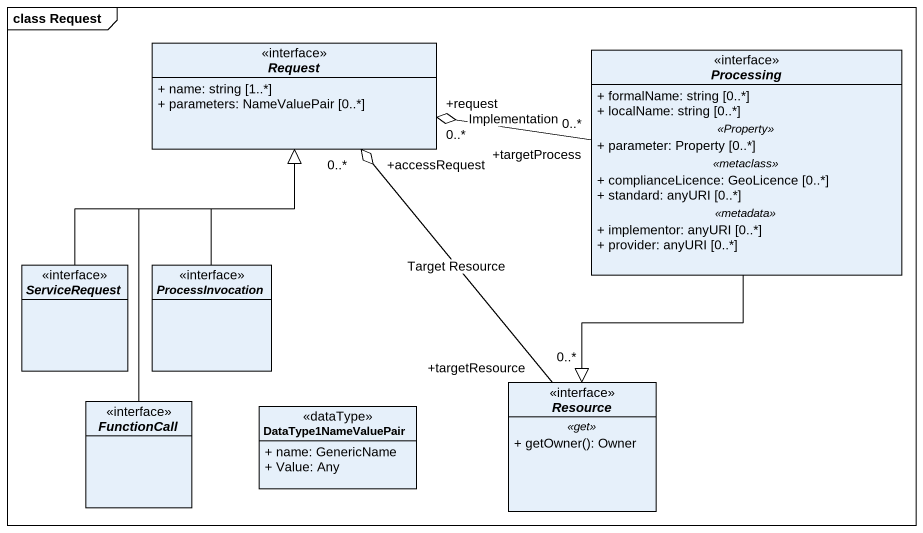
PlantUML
@startuml
mainframe class Request
hide circle
hide empty members
skinparam classAttributeIconSize 0
interface Request {
  + name: string [1..*]
  + parameters: NameValuePair [0..*]
}
interface Processing {
  + formalName: string [0..*]
  + localName: string [0..*]
  .. <<Property>> ..
  + parameter: Property [0..*]
  .. <<metaclass>> ..
  + complianceLicence: GeoLicence [0..*]
  + standard: anyURI [0..*]
  .. <<metadata>> ..
  + implementor: anyURI [0..*]
  + provider: anyURI [0..*]
}
interface ServiceRequest
interface ProcessInvocation
interface Resource {
  .. <<get>> ..
  + getOwner(): Owner
}
interface FunctionCall
class DataType1NameValuePair <<dataType>> {
  + name: GenericName
  + Value: Any
}
Processing "+targetProcess\n0..*" -left-o "+request\n0..*" Request : Implementation
Processing --|> Resource
ServiceRequest -up-|> Request
ProcessInvocation -up-|> Request
Resource "+targetResource\n0..*" -up-o "+accessRequest\n0..*" Request : Target Resource
FunctionCall -up-|> Request
@enduml
